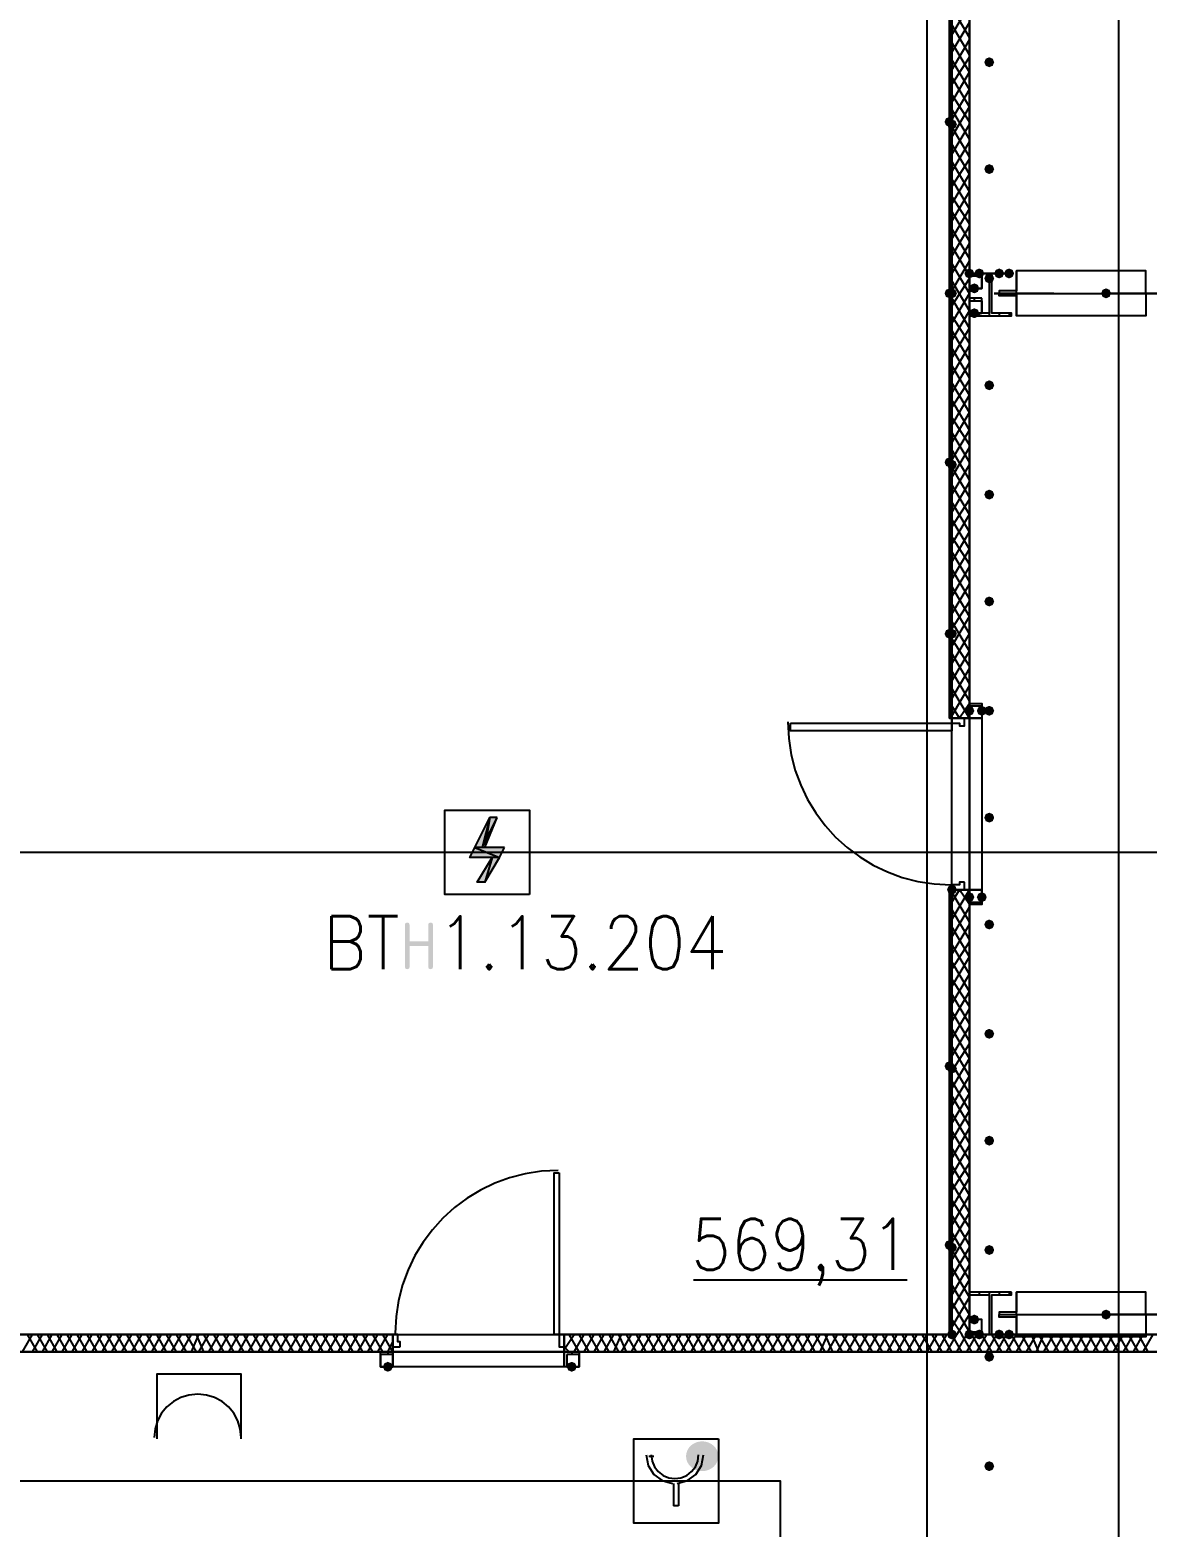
# Model space of a CAD drawing. Header units: millimetres. Extents: x 0 to 420, y 0 to 297.
# Drawn here: x 364.62 to 383.65, y 137.1 to 162.6 of the extents above; entities that cross this region are included whole.
import ezdxf

# ---------------------------------------------------------------- set-up
doc = ezdxf.new("R2010")
doc.units = ezdxf.units.MM
doc.layers.get('0').update_dxf_attribs({"linetype": 'CONTINUOUS'})
doc.styles.get("Standard").update_dxf_attribs({"font": 'STANDARD'})

msp = doc.modelspace()

# ---------------------------------------------------------------- hatches: boundary and pattern name
at = {"true_color": 0x000007}
h = msp.add_hatch(color=0, dxfattribs=at)
h.paths.add_polyline_path([(380.322667, 169.714333), (380.280333, 169.714333), (380.322667, 158.115)], flags=0)
h.paths.add_polyline_path([(380.280333, 169.714333), (380.322667, 158.115), (380.280333, 158.115)], flags=0)
for points in [[(381.042333, 162.052), (381.017462, 161.992204), (380.957667, 161.967333), (380.897871, 161.992204), (380.873, 162.052), (380.897871, 162.111796), (380.957667, 162.136667), (381.017462, 162.111796)], [(381.042333, 160.231667), (381.017462, 160.171871), (380.957667, 160.147), (380.897871, 160.171871), (380.873, 160.231667), (380.897871, 160.291462), (380.957667, 160.316333), (381.017462, 160.291463)], [(380.703667, 158.453667), (380.678796, 158.393871), (380.619, 158.369), (380.559204, 158.393871), (380.534333, 158.453667), (380.559204, 158.513462), (380.619, 158.538333), (380.678796, 158.513463)], [(380.873, 158.453667), (380.848129, 158.393871), (380.788333, 158.369), (380.728538, 158.393871), (380.703667, 158.453667), (380.728537, 158.513462), (380.788333, 158.538333), (380.848129, 158.513463)], [(381.042333, 158.369), (381.017462, 158.309204), (380.957667, 158.284333), (380.897871, 158.309204), (380.873, 158.369), (380.897871, 158.428796), (380.957667, 158.453667), (381.017462, 158.428796)], [(381.211667, 158.453667), (381.186796, 158.393871), (381.127, 158.369), (381.067204, 158.393871), (381.042333, 158.453667), (381.067204, 158.513462), (381.127, 158.538333), (381.186796, 158.513463)], [(381.381, 158.453667), (381.356129, 158.393871), (381.296333, 158.369), (381.236537, 158.393871), (381.211667, 158.453667), (381.236537, 158.513462), (381.296333, 158.538333), (381.356129, 158.513463)], [(380.788333, 158.199667), (380.763462, 158.139871), (380.703667, 158.115), (380.643871, 158.139871), (380.619, 158.199667), (380.643871, 158.259462), (380.703667, 158.284333), (380.763462, 158.259463)], [(383.032, 158.115), (383.007129, 158.055204), (382.947333, 158.030333), (382.887538, 158.055204), (382.862667, 158.115), (382.887537, 158.174796), (382.947333, 158.199667), (383.007129, 158.174796)], [(380.788333, 157.776333), (380.763462, 157.716537), (380.703667, 157.691667), (380.643871, 157.716537), (380.619, 157.776333), (380.643871, 157.836129), (380.703667, 157.861), (380.763462, 157.836129)], [(381.042333, 156.548667), (381.017462, 156.488871), (380.957667, 156.464), (380.897871, 156.488871), (380.873, 156.548667), (380.897871, 156.608462), (380.957667, 156.633333), (381.017462, 156.608463)], [(381.042333, 154.686), (381.017462, 154.626204), (380.957667, 154.601333), (380.897871, 154.626204), (380.873, 154.686), (380.897871, 154.745796), (380.957667, 154.770667), (381.017462, 154.745796)], [(381.042333, 152.865667), (381.017462, 152.805871), (380.957667, 152.781), (380.897871, 152.805871), (380.873, 152.865667), (380.897871, 152.925462), (380.957667, 152.950333), (381.017462, 152.925463)], [(380.703667, 151.003), (380.678796, 150.943204), (380.619, 150.918333), (380.559204, 150.943204), (380.534333, 151.003), (380.559204, 151.062796), (380.619, 151.087667), (380.678796, 151.062796)], [(380.915333, 151.003), (380.890463, 150.943204), (380.830667, 150.918333), (380.770871, 150.943204), (380.746, 151.003), (380.770871, 151.062796), (380.830667, 151.087667), (380.890462, 151.062796)], [(381.042333, 151.003), (381.017462, 150.943204), (380.957667, 150.918333), (380.897871, 150.943204), (380.873, 151.003), (380.897871, 151.062796), (380.957667, 151.087667), (381.017462, 151.062796)], [(381.042333, 149.182667), (381.017462, 149.122871), (380.957667, 149.098), (380.897871, 149.122871), (380.873, 149.182667), (380.897871, 149.242462), (380.957667, 149.267333), (381.017462, 149.242463)], [(380.703667, 147.828), (380.678796, 147.768204), (380.619, 147.743333), (380.559204, 147.768204), (380.534333, 147.828), (380.559204, 147.887796), (380.619, 147.912667), (380.678796, 147.887796)], [(380.915333, 147.828), (380.890463, 147.768204), (380.830667, 147.743333), (380.770871, 147.768204), (380.746, 147.828), (380.770871, 147.887796), (380.830667, 147.912667), (380.890462, 147.887796)], [(381.042333, 147.362333), (381.017462, 147.302537), (380.957667, 147.277667), (380.897871, 147.302537), (380.873, 147.362333), (380.897871, 147.422129), (380.957667, 147.447), (381.017462, 147.422129)], [(371.004041, 146.64002), (371.004041, 147.3566), (371.014032, 147.386366), (371.04428, 147.396288), (371.074045, 147.386366), (371.083967, 147.3566), (371.083967, 147.077685), (371.402018, 147.077685), (371.402018, 147.3566), (371.41194, 147.386366), (371.441706, 147.396288), (371.471747, 147.386366), (371.481944, 147.3566), (371.481944, 146.64002), (371.471747, 146.610255), (371.441706, 146.600333), (371.41194, 146.610255), (371.402018, 146.64002), (371.402018, 146.99831), (371.083967, 146.99831), (371.083967, 146.64002), (371.074045, 146.610255), (371.04428, 146.600333), (371.014032, 146.610255)], [(381.042333, 145.499667), (381.017462, 145.439871), (380.957667, 145.415), (380.897871, 145.439871), (380.873, 145.499667), (380.897871, 145.559462), (380.957667, 145.584333), (381.017462, 145.559463)], [(381.042333, 143.679333), (381.017462, 143.619537), (380.957667, 143.594667), (380.897871, 143.619537), (380.873, 143.679333), (380.897871, 143.739129), (380.957667, 143.764), (381.017462, 143.739129)], [(381.042333, 141.816667), (381.017462, 141.756871), (380.957667, 141.732), (380.897871, 141.756871), (380.873, 141.816667), (380.897871, 141.876462), (380.957667, 141.901333), (381.017462, 141.876463)], [(383.032, 140.716), (383.007129, 140.656204), (382.947333, 140.631333), (382.887538, 140.656204), (382.862667, 140.716), (382.887537, 140.775796), (382.947333, 140.800667), (383.007129, 140.775796)], [(380.788333, 140.631333), (380.763462, 140.571537), (380.703667, 140.546667), (380.643871, 140.571537), (380.619, 140.631333), (380.643871, 140.691129), (380.703667, 140.716), (380.763462, 140.691129)], [(380.407333, 140.377333), (380.382462, 140.317537), (380.322667, 140.292667), (380.262871, 140.317537), (380.238, 140.377333), (380.262871, 140.437129), (380.322667, 140.462), (380.382462, 140.437129)], [(380.703667, 140.377333), (380.678796, 140.317537), (380.619, 140.292667), (380.559204, 140.317537), (380.534333, 140.377333), (380.559204, 140.437129), (380.619, 140.462), (380.678796, 140.437129)], [(380.873, 140.377333), (380.848129, 140.317537), (380.788333, 140.292667), (380.728538, 140.317537), (380.703667, 140.377333), (380.728537, 140.437129), (380.788333, 140.462), (380.848129, 140.437129)], [(381.211667, 140.377333), (381.186796, 140.317537), (381.127, 140.292667), (381.067204, 140.317537), (381.042333, 140.377333), (381.067204, 140.437129), (381.127, 140.462), (381.186796, 140.437129)], [(381.381, 140.377333), (381.356129, 140.317537), (381.296333, 140.292667), (381.236537, 140.317537), (381.211667, 140.377333), (381.236537, 140.437129), (381.296333, 140.462), (381.356129, 140.437129)], [(381.042333, 139.996333), (381.017462, 139.936537), (380.957667, 139.911667), (380.897871, 139.936537), (380.873, 139.996333), (380.897871, 140.056129), (380.957667, 140.081), (381.017462, 140.056129)], [(370.797667, 139.827), (370.772796, 139.767204), (370.713, 139.742333), (370.653204, 139.767204), (370.628333, 139.827), (370.653204, 139.886796), (370.713, 139.911667), (370.772796, 139.886796)], [(373.930333, 139.827), (373.905463, 139.767204), (373.845667, 139.742333), (373.785871, 139.767204), (373.761, 139.827), (373.785871, 139.886796), (373.845667, 139.911667), (373.905462, 139.886796)], [(381.042333, 138.133667), (381.017462, 138.073871), (380.957667, 138.049), (380.897871, 138.073871), (380.873, 138.133667), (380.897871, 138.193462), (380.957667, 138.218333), (381.017462, 138.193463)]]:
    msp.add_hatch(color=0, dxfattribs=at).paths.add_polyline_path(points, flags=0)
at = {"true_color": 0x0000fe}
for points in [[(380.365, 161.036), (380.340129, 160.976204), (380.280333, 160.951333), (380.220537, 160.976204), (380.195667, 161.036), (380.220537, 161.095796), (380.280333, 161.120667), (380.340129, 161.095796)], [(380.407333, 160.993667), (380.382462, 160.933871), (380.322667, 160.909), (380.262871, 160.933871), (380.238, 160.993667), (380.262871, 161.053462), (380.322667, 161.078333), (380.382462, 161.053463)], [(380.365, 158.115), (380.340129, 158.055204), (380.280333, 158.030333), (380.220537, 158.055204), (380.195667, 158.115), (380.220537, 158.174796), (380.280333, 158.199667), (380.340129, 158.174796)], [(380.407333, 158.115), (380.382462, 158.055204), (380.322667, 158.030333), (380.262871, 158.055204), (380.238, 158.115), (380.262871, 158.174796), (380.322667, 158.199667), (380.382462, 158.174796)], [(380.365, 155.236333), (380.340129, 155.176537), (380.280333, 155.151667), (380.220537, 155.176537), (380.195667, 155.236333), (380.220537, 155.296129), (380.280333, 155.321), (380.340129, 155.296129)], [(380.407333, 155.194), (380.382462, 155.134204), (380.322667, 155.109333), (380.262871, 155.134204), (380.238, 155.194), (380.262871, 155.253796), (380.322667, 155.278667), (380.382462, 155.253796)], [(380.365, 152.315333), (380.340129, 152.255537), (380.280333, 152.230667), (380.220537, 152.255537), (380.195667, 152.315333), (380.220537, 152.375129), (380.280333, 152.4), (380.340129, 152.375129)], [(380.407333, 152.315333), (380.382462, 152.255537), (380.322667, 152.230667), (380.262871, 152.255537), (380.238, 152.315333), (380.262871, 152.375129), (380.322667, 152.4), (380.382462, 152.375129)], [(380.407333, 147.955), (380.382462, 147.895204), (380.322667, 147.870333), (380.262871, 147.895204), (380.238, 147.955), (380.262871, 148.014796), (380.322667, 148.039667), (380.382462, 148.014796)], [(380.407333, 147.955), (380.382462, 147.895204), (380.322667, 147.870333), (380.262871, 147.895204), (380.238, 147.955), (380.262871, 148.014796), (380.322667, 148.039667), (380.382462, 148.014796)], [(380.365, 144.949333), (380.340129, 144.889537), (380.280333, 144.864667), (380.220537, 144.889537), (380.195667, 144.949333), (380.220537, 145.009129), (380.280333, 145.034), (380.340129, 145.009129)], [(380.407333, 144.907), (380.382462, 144.847204), (380.322667, 144.822333), (380.262871, 144.847204), (380.238, 144.907), (380.262871, 144.966796), (380.322667, 144.991667), (380.382462, 144.966796)], [(380.365, 141.901333), (380.340129, 141.841537), (380.280333, 141.816667), (380.220537, 141.841537), (380.195667, 141.901333), (380.220537, 141.961129), (380.280333, 141.986), (380.340129, 141.961129)], [(380.407333, 141.859), (380.382462, 141.799204), (380.322667, 141.774333), (380.262871, 141.799204), (380.238, 141.859), (380.262871, 141.918796), (380.322667, 141.943667), (380.382462, 141.918796)]]:
    msp.add_hatch(color=0, dxfattribs=at).paths.add_polyline_path(points, flags=0)
at = {"true_color": 0x000007}
h = msp.add_hatch(color=0, dxfattribs=at)
h.paths.add_polyline_path([(380.322667, 158.115), (380.280333, 158.115), (380.322667, 150.876)], flags=0)
h.paths.add_polyline_path([(380.280333, 158.115), (380.322667, 150.876), (380.280333, 150.876)], flags=0)
at = {"true_color": 0x000001}
h = msp.add_hatch(color=0, dxfattribs=at)
h.paths.add_polyline_path([(372.575667, 149.182666), (372.448667, 149.182666), (372.364, 148.674666)], flags=0)
h.paths.add_polyline_path([(372.448667, 149.182666), (372.364, 148.674666), (372.194667, 148.674666)], flags=0)
at = {"true_color": 0x000005}
h = msp.add_hatch(color=0, dxfattribs=at)
h.paths.add_polyline_path([(372.575667, 149.182666), (372.448667, 149.182666), (372.321667, 148.674666)], flags=0)
h.paths.add_polyline_path([(372.448667, 149.182666), (372.321667, 148.674666), (372.194667, 148.674666)], flags=0)
at = {"true_color": 0x000001}
h = msp.add_hatch(color=0, dxfattribs=at)
h.paths.add_polyline_path([(372.702667, 148.674666), (372.194667, 148.674666), (372.618, 148.505333)], flags=0)
h.paths.add_polyline_path([(372.194667, 148.674666), (372.618, 148.505333), (372.11, 148.505333)], flags=0)
at = {"true_color": 0x000005}
h = msp.add_hatch(color=0, dxfattribs=at)
h.paths.add_polyline_path([(372.702667, 148.674666), (372.194667, 148.674666), (372.618, 148.505333)], flags=0)
h.paths.add_polyline_path([(372.194667, 148.674666), (372.618, 148.505333), (372.11, 148.505333)], flags=0)
at = {"true_color": 0x000001}
h = msp.add_hatch(color=0, dxfattribs=at)
h.paths.add_polyline_path([(372.618, 148.505333), (372.491, 148.505333), (372.364, 148.081999)], flags=0)
h.paths.add_polyline_path([(372.491, 148.505333), (372.364, 148.081999), (372.237, 148.081999)], flags=0)
at = {"true_color": 0x000005}
h = msp.add_hatch(color=0, dxfattribs=at)
h.paths.add_polyline_path([(372.618, 148.505333), (372.491, 148.505333), (372.364, 148.081999)], flags=0)
h.paths.add_polyline_path([(372.491, 148.505333), (372.364, 148.081999), (372.237, 148.081999)], flags=0)
at = {"true_color": 0x000007}
h = msp.add_hatch(color=0, dxfattribs=at)
h.paths.add_polyline_path([(380.322667, 147.955), (380.280333, 147.955), (380.322667, 140.377333)], flags=0)
h.paths.add_polyline_path([(380.280333, 147.955), (380.322667, 140.377333), (380.280333, 140.377333)], flags=0)
at = {"true_color": 0x000001}
h = msp.add_hatch(color=0, dxfattribs=at)
edge = h.paths.add_edge_path(flags=0)
edge.add_ellipse((376.068167, 138.302999), major_axis=(0.275167, 0), ratio=0.923077, start_angle=0, end_angle=360)

# ---------------------------------------------------------------- linework, layer by layer
at = {"color": 0, "true_color": 0x000006}
for points in [[(114.342335, 107.526666), (368.215334, 107.526666), (379.899333, 107.526666), (379.899333, 221.022332), (115.908668, 221.022332), (115.908668, 218.778666), (121.496668, 218.778666), (121.496668, 164.591999)], [(368.215334, 138.599333), (368.215334, 139.699999), (366.776, 139.699999), (366.776, 138.599333)], [(368.215334, 138.620711), (368.200243, 138.769982), (368.15705, 138.909008), (368.088733, 139.034814), (367.998269, 139.144422), (367.888637, 139.234855), (367.762813, 139.303136), (367.623775, 139.346287), (367.4745, 139.361333), (367.325226, 139.346287), (367.186188, 139.303136), (367.060364, 139.234855), (366.950731, 139.144422), (366.860268, 139.034814), (366.791951, 138.909008), (366.748758, 138.769982), (366.733667, 138.620711)]]:
    msp.add_lwpolyline(points, dxfattribs=at)
at = {"color": 0, "true_color": 0x000001}
for points in [[(354.668667, 189.526333), (368.723334, 189.526333), (368.723334, 203.369333), (377.401667, 203.369333), (383.159, 203.369333), (383.159, 124.375333), (377.401667, 124.375333), (377.401667, 137.879666), (358.775, 137.879666)], [(262.085667, 178.265666), (385.953, 178.265666), (386.672667, 178.265666), (386.672667, 149.436666), (386.672667, 148.589999), (269.113001, 148.589999)], [(375.115667, 138.325614), (375.149823, 138.144771), (375.244768, 137.993964), (375.387504, 137.887273), (375.565035, 137.838781)], [(375.158, 138.302999), (375.242667, 138.302999)], [(375.200338, 138.325826), (375.213902, 138.22057), (375.253672, 138.124049), (375.31693, 138.040998), (375.400955, 137.976152), (375.499003, 137.935528), (375.602504, 137.921987), (375.706005, 137.935528), (375.804053, 137.976152), (375.888079, 138.040998), (375.951336, 138.124049), (375.991107, 138.22057), (376.004671, 138.325826)], [(375.639944, 137.838776), (375.817493, 137.887269), (375.960227, 137.99396), (376.055163, 138.144767), (376.089312, 138.32561)], [(375.581334, 137.837333), (375.581334, 137.456333)], [(375.666, 137.837333), (375.666, 137.456333)], [(375.666, 137.456333), (375.581334, 137.456333)]]:
    msp.add_lwpolyline(points, dxfattribs=at)
at = {"color": 0, "true_color": 0x000008}
msp.add_lwpolyline([(380.322667, 140.377333), (380.322667, 187.452), (258.868333, 187.452), (258.868333, 140.377333)], close=True, dxfattribs=at)
at = {"color": 0, "true_color": 0x000007}
for points in [[(380.322667, 176.953333), (380.322667, 150.876)], [(380.322667, 169.714333), (380.322667, 158.115), (380.280333, 169.714333), (380.280333, 158.115)], [(380.619, 150.876), (380.619, 163.745333)], [(380.322667, 162.517667), (380.619, 163.025667)], [(380.619, 162.475333), (380.322667, 162.983333)], [(380.322667, 162.221333), (380.619, 162.729333)], [(380.619, 162.179), (380.322667, 162.687)], [(380.322667, 161.925), (380.619, 162.433)], [(380.619, 161.882667), (380.322667, 162.390667)], [(380.322667, 161.671), (380.619, 162.136667)], [(380.619, 161.586333), (380.322667, 162.094333)], [(380.322667, 161.374667), (380.619, 161.882667)], [(380.619, 161.29), (380.322667, 161.798)], [(380.322667, 161.078333), (380.619, 161.586333)], [(380.619, 161.036), (380.322667, 161.501667)], [(380.322667, 160.782), (380.619, 161.29)], [(380.619, 160.739667), (380.322667, 161.247667)], [(380.322667, 160.485667), (380.619, 160.993667)], [(380.619, 160.443333), (380.322667, 160.951333)], [(380.322667, 160.189333), (380.619, 160.697333)], [(380.619, 160.147), (380.322667, 160.655)], [(380.322667, 159.935333), (380.619, 160.401)], [(380.619, 159.850667), (380.322667, 160.358667)], [(380.322667, 159.639), (380.619, 160.147)], [(380.619, 159.554333), (380.322667, 160.062333)], [(380.322667, 159.342667), (380.619, 159.850667)], [(380.619, 159.300333), (380.322667, 159.766)], [(380.322667, 159.046333), (380.619, 159.554333)], [(380.619, 159.004), (380.322667, 159.512)], [(380.322667, 158.75), (380.619, 159.258)], [(380.619, 158.707667), (380.322667, 159.215667)], [(380.322667, 158.453667), (380.619, 158.961667)], [(380.619, 158.411333), (380.322667, 158.919333)], [(380.322667, 158.157333), (380.619, 158.665333)], [(380.619, 158.115), (380.322667, 158.623)], [(380.703667, 158.453667), (380.703667, 158.411333)], [(380.957667, 158.453667), (380.957667, 157.734)], [(381.423333, 158.115), (381.423333, 158.496), (381.423333, 158.453667), (381.423333, 158.199667), (381.423333, 158.157333), (381.381, 158.157333), (381.127, 158.157333), (381.127, 158.115), (381.423333, 158.115), (383.624667, 158.115), (383.624667, 158.496), (381.423333, 158.496)], [(380.322667, 157.903333), (380.619, 158.369)], [(380.619, 157.818667), (380.322667, 158.326667)], [(380.322667, 158.115), (380.322667, 150.876), (380.280333, 158.115), (380.280333, 150.876)], [(380.322667, 157.607), (380.619, 158.115)], [(380.619, 157.522333), (380.322667, 158.030333)], [(380.703667, 158.030333), (380.703667, 157.988)], [(381.423333, 158.115), (381.423333, 157.734), (381.423333, 158.030333), (381.423333, 158.072667), (381.381, 158.072667), (381.127, 158.072667), (381.127, 158.115), (381.423333, 158.115), (383.624667, 158.115), (383.624667, 157.734), (381.423333, 157.734)], [(380.322667, 157.310667), (380.619, 157.818667)], [(380.619, 157.268333), (380.322667, 157.734)], [(380.619, 157.776333), (380.619, 157.734)], [(380.788333, 157.776333), (380.788333, 157.734)], [(381.127, 157.776333), (381.127, 157.734)], [(381.296333, 157.776333), (381.296333, 157.734)], [(380.322667, 157.014333), (380.619, 157.522333)], [(380.619, 156.972), (380.322667, 157.48)], [(380.322667, 156.718), (380.619, 157.226)], [(380.619, 156.675667), (380.322667, 157.183667)], [(380.322667, 156.421667), (380.619, 156.929667)], [(380.619, 156.379333), (380.322667, 156.887333)], [(380.322667, 156.167667), (380.619, 156.633333)], [(380.619, 156.083), (380.322667, 156.591)], [(380.322667, 155.871333), (380.619, 156.379333)], [(380.619, 155.786667), (380.322667, 156.294667)], [(380.322667, 155.575), (380.619, 156.083)], [(380.619, 155.532667), (380.322667, 155.998333)], [(380.322667, 155.278667), (380.619, 155.786667)], [(380.619, 155.236333), (380.322667, 155.744333)], [(380.322667, 154.982333), (380.619, 155.490333)], [(380.619, 154.94), (380.322667, 155.448)], [(380.322667, 154.686), (380.619, 155.194)], [(380.619, 154.643667), (380.322667, 155.151667)], [(380.322667, 154.389667), (380.619, 154.897667)], [(380.619, 154.347333), (380.322667, 154.855333)], [(380.322667, 154.135667), (380.619, 154.601333)], [(380.619, 154.051), (380.322667, 154.559)], [(380.322667, 153.839333), (380.619, 154.347333)], [(380.619, 153.754667), (380.322667, 154.262667)], [(380.322667, 153.543), (380.619, 154.051)], [(380.619, 153.500667), (380.322667, 153.966333)], [(380.322667, 153.246667), (380.619, 153.754667)], [(380.619, 153.204333), (380.322667, 153.712333)], [(380.322667, 152.950333), (380.619, 153.458333)], [(380.619, 152.908), (380.322667, 153.416)], [(380.322667, 152.654), (380.619, 153.162)], [(380.619, 152.611667), (380.322667, 153.119667)], [(380.322667, 152.4), (380.619, 152.865667)], [(380.619, 152.315333), (380.322667, 152.823333)], [(380.322667, 152.103667), (380.619, 152.611667)], [(380.619, 152.019), (380.322667, 152.527)], [(380.322667, 151.807333), (380.619, 152.315333)], [(380.619, 151.765), (380.322667, 152.230667)], [(380.322667, 151.511), (380.619, 152.019)], [(380.619, 151.468667), (380.322667, 151.976667)], [(380.322667, 151.214667), (380.619, 151.722667)], [(380.619, 151.172333), (380.322667, 151.680333)], [(380.322667, 150.918333), (380.619, 151.426333)], [(380.619, 150.876), (380.322667, 151.384)], [(380.619, 151.13), (380.449667, 150.876), (380.322667, 151.087667)], [(377.528667, 150.8125), (377.542982, 150.528991), (377.585, 150.253673), (377.653326, 149.987939), (377.746568, 149.733182), (377.86333, 149.490796), (378.002219, 149.262176), (378.161842, 149.048714), (378.340805, 148.851805), (378.537714, 148.672842), (378.751176, 148.513219), (378.979796, 148.37433), (379.222182, 148.257568), (379.476939, 148.164326), (379.742673, 148.096), (380.017991, 148.053982), (380.3015, 148.039667)], [(380.322667, 150.876), (380.534333, 150.876), (380.619, 150.876)], [(380.619, 150.876), (380.534333, 150.876), (380.322667, 150.876), (380.534333, 150.876)], [(380.619, 149.394333), (380.619, 150.876), (380.703667, 150.876)], [(380.703667, 150.876), (380.830667, 150.876), (380.830667, 149.394333)], [(371.686667, 149.309666), (373.126, 149.309666)], [(371.686667, 149.309666), (373.126, 149.309666)], [(380.703667, 147.955), (380.619, 147.955), (380.619, 149.394333)], [(380.830667, 149.394333), (380.830667, 147.955), (380.703667, 147.955)], [(380.322667, 147.955), (380.322667, 140.377333), (380.280333, 147.955), (380.280333, 140.377333)], [(380.322667, 147.743333), (380.449667, 147.955)], [(380.322667, 147.447), (380.619, 147.955)], [(380.322667, 147.955), (380.534333, 147.955), (380.619, 147.955)], [(380.619, 147.955), (380.534333, 147.955), (380.322667, 147.955), (380.534333, 147.955)], [(380.322667, 147.955), (380.322667, 140.377333)], [(380.619, 147.701), (380.449667, 147.955)], [(380.619, 140.377333), (380.619, 147.955)], [(380.619, 147.404667), (380.322667, 147.912667)], [(380.322667, 147.150667), (380.619, 147.658667)], [(380.619, 147.108333), (380.322667, 147.616333)], [(380.322667, 146.854333), (380.619, 147.362333)], [(380.619, 146.812), (380.322667, 147.32)], [(380.322667, 146.600333), (380.619, 147.066)], [(380.619, 146.515667), (380.322667, 147.023667)], [(380.322667, 146.304), (380.619, 146.812)], [(380.619, 146.219333), (380.322667, 146.727333)], [(380.322667, 146.007667), (380.619, 146.515667)], [(380.619, 145.965333), (380.322667, 146.431)], [(380.322667, 145.711333), (380.619, 146.219333)], [(380.619, 145.669), (380.322667, 146.177)], [(380.322667, 145.415), (380.619, 145.923)], [(380.619, 145.372667), (380.322667, 145.880667)], [(380.322667, 145.118667), (380.619, 145.626667)], [(380.619, 145.076333), (380.322667, 145.584333)], [(380.322667, 144.864667), (380.619, 145.330333)], [(380.619, 144.78), (380.322667, 145.288)], [(380.322667, 144.568333), (380.619, 145.076333)], [(380.619, 144.483667), (380.322667, 144.991667)], [(380.322667, 144.272), (380.619, 144.78)], [(380.619, 144.187333), (380.322667, 144.695333)], [(380.322667, 143.975667), (380.619, 144.483667)], [(380.619, 143.933333), (380.322667, 144.441333)], [(380.322667, 143.679333), (380.619, 144.187333)], [(380.619, 143.637), (380.322667, 144.145)], [(380.322667, 143.383), (380.619, 143.891)], [(380.619, 143.340667), (380.322667, 143.848667)], [(380.322667, 143.086667), (380.619, 143.594667)], [(380.619, 143.044333), (380.322667, 143.552333)], [(373.612833, 143.171333), (373.329325, 143.157018), (373.054006, 143.115), (372.788272, 143.046674), (372.533515, 142.953432), (372.29113, 142.83667), (372.062509, 142.697781), (371.849048, 142.538158), (371.652139, 142.359195), (371.473176, 142.162286), (371.313552, 141.948824), (371.174663, 141.720204), (371.057901, 141.477818), (370.96466, 141.223061), (370.896334, 140.957327), (370.854316, 140.682009), (370.84, 140.3985)], [(380.322667, 142.832667), (380.619, 143.298333)], [(380.619, 142.748), (380.322667, 143.256)], [(380.322667, 142.536333), (380.619, 143.044333)], [(380.619, 142.451667), (380.322667, 142.959667)], [(380.322667, 142.24), (380.619, 142.748)], [(380.619, 142.197667), (380.322667, 142.663333)], [(380.322667, 141.943667), (380.619, 142.451667)], [(380.619, 141.901333), (380.322667, 142.409333)], [(380.322667, 141.647333), (380.619, 142.155333)], [(380.619, 141.605), (380.322667, 142.113)], [(380.322667, 141.351), (380.619, 141.859)], [(380.619, 141.308667), (380.322667, 141.816667)], [(380.322667, 141.054667), (380.619, 141.562667)], [(375.92, 141.308667), (379.560667, 141.308667)], [(380.619, 141.012333), (380.322667, 141.520333)], [(380.322667, 140.800667), (380.619, 141.308667)], [(380.619, 140.716), (380.322667, 141.224)], [(380.619, 141.097), (380.619, 141.054667)], [(380.788333, 141.097), (380.788333, 141.054667)], [(380.957667, 141.097), (380.957667, 140.377333)], [(381.127, 141.097), (381.127, 141.054667)], [(381.423333, 140.716), (381.423333, 141.097), (381.423333, 141.054667), (381.423333, 140.800667), (381.423333, 140.758333), (381.381, 140.758333), (381.127, 140.758333), (381.127, 140.716), (381.423333, 140.716), (383.624667, 140.716), (383.624667, 141.097), (381.423333, 141.097)], [(381.296333, 141.097), (381.296333, 141.054667)], [(380.322667, 140.504333), (380.619, 141.012333)], [(380.619, 140.419667), (380.322667, 140.927667)], [(380.492, 140.377333), (380.322667, 140.631333)], [(380.407333, 140.377333), (380.619, 140.716)], [(381.423333, 140.716), (381.423333, 140.335), (381.423333, 140.377333), (381.423333, 140.631333), (381.423333, 140.673667), (381.381, 140.673667), (381.127, 140.673667), (381.127, 140.716), (381.423333, 140.716), (383.624667, 140.716), (383.624667, 140.335), (381.423333, 140.335)], [(370.797667, 140.377333), (356.362, 140.377333)], [(364.49, 140.081), (364.659333, 140.377333)], [(364.744, 140.081), (364.574667, 140.377333)], [(364.659333, 140.081), (364.828667, 140.377333)], [(364.913333, 140.081), (364.744, 140.377333)], [(364.828667, 140.081), (364.998, 140.377333)], [(365.082667, 140.081), (364.913333, 140.377333)], [(364.998, 140.081), (365.167333, 140.377333)], [(365.252, 140.081), (365.082667, 140.377333)], [(365.167333, 140.081), (365.336667, 140.377333)], [(365.421333, 140.081), (365.252, 140.377333)], [(365.336667, 140.081), (365.506, 140.377333)], [(365.590667, 140.081), (365.421333, 140.377333)], [(365.506, 140.081), (365.675333, 140.377333)], [(365.76, 140.081), (365.590667, 140.377333)], [(365.675333, 140.081), (365.844667, 140.377333)], [(365.929333, 140.081), (365.76, 140.377333)], [(365.844667, 140.081), (366.014, 140.377333)], [(366.098667, 140.081), (365.929333, 140.377333)], [(366.014, 140.081), (366.183333, 140.377333)], [(366.268, 140.081), (366.098667, 140.377333)], [(366.183333, 140.081), (366.352667, 140.377333)], [(366.437333, 140.081), (366.268, 140.377333)], [(366.352667, 140.081), (366.522, 140.377333)], [(366.606667, 140.081), (366.437333, 140.377333)], [(366.522, 140.081), (366.691333, 140.377333)], [(366.776, 140.081), (366.606667, 140.377333)], [(366.691333, 140.081), (366.860667, 140.377333)], [(366.945333, 140.081), (366.776, 140.377333)], [(366.860667, 140.081), (367.03, 140.377333)], [(367.114667, 140.081), (366.945333, 140.377333)], [(367.03, 140.081), (367.199333, 140.377333)], [(367.284, 140.081), (367.114667, 140.377333)], [(367.199333, 140.081), (367.368667, 140.377333)], [(367.453333, 140.081), (367.284, 140.377333)], [(367.368667, 140.081), (367.495667, 140.377333)], [(367.580333, 140.081), (367.453333, 140.377333)], [(367.495667, 140.081), (367.665, 140.377333)], [(367.749667, 140.081), (367.580333, 140.377333)], [(367.665, 140.081), (367.834333, 140.377333)], [(367.919, 140.081), (367.749667, 140.377333)], [(367.834333, 140.081), (368.003667, 140.377333)], [(368.088333, 140.081), (367.919, 140.377333)], [(368.003667, 140.081), (368.173, 140.377333)], [(368.257667, 140.081), (368.088333, 140.377333)], [(368.173, 140.081), (368.342333, 140.377333)], [(368.427, 140.081), (368.257667, 140.377333)], [(368.342333, 140.081), (368.511667, 140.377333)], [(368.596333, 140.081), (368.427, 140.377333)], [(368.511667, 140.081), (368.681, 140.377333)], [(368.765667, 140.081), (368.596333, 140.377333)], [(368.681, 140.081), (368.850333, 140.377333)], [(368.935, 140.081), (368.765667, 140.377333)], [(368.850333, 140.081), (369.019667, 140.377333)], [(369.104333, 140.081), (368.935, 140.377333)], [(369.019667, 140.081), (369.189, 140.377333)], [(369.273667, 140.081), (369.104333, 140.377333)], [(369.189, 140.081), (369.358333, 140.377333)], [(369.443, 140.081), (369.273667, 140.377333)], [(369.358333, 140.081), (369.527667, 140.377333)], [(369.612333, 140.081), (369.443, 140.377333)], [(369.527667, 140.081), (369.697, 140.377333)], [(369.781667, 140.081), (369.612333, 140.377333)], [(369.697, 140.081), (369.866333, 140.377333)], [(369.951, 140.081), (369.781667, 140.377333)], [(369.866333, 140.081), (370.035667, 140.377333)], [(370.120333, 140.081), (369.951, 140.377333)], [(370.035667, 140.081), (370.205, 140.377333)], [(370.289667, 140.081), (370.120333, 140.377333)], [(370.205, 140.081), (370.374333, 140.377333)], [(370.459, 140.081), (370.289667, 140.377333)], [(370.374333, 140.081), (370.543667, 140.377333)], [(370.628333, 140.081), (370.459, 140.377333)], [(370.543667, 140.081), (370.713, 140.377333)], [(370.797667, 140.081), (370.628333, 140.377333)], [(370.797667, 140.292667), (370.797667, 140.377333)], [(370.797667, 140.377333), (370.797667, 140.165667), (370.797667, 140.081)], [(370.797667, 140.081), (370.797667, 140.165667), (370.797667, 140.377333), (370.797667, 140.165667)], [(373.718667, 140.123333), (373.888, 140.377333)], [(373.718667, 140.377333), (373.718667, 140.165667), (373.718667, 140.081)], [(373.718667, 140.081), (373.718667, 140.165667), (373.718667, 140.377333), (373.718667, 140.165667)], [(380.322667, 140.377333), (373.718667, 140.377333)], [(373.972667, 140.081), (373.803333, 140.377333)], [(373.888, 140.081), (374.057333, 140.377333)], [(374.142, 140.081), (373.972667, 140.377333)], [(374.057333, 140.081), (374.226667, 140.377333)], [(374.311333, 140.081), (374.142, 140.377333)], [(374.226667, 140.081), (374.396, 140.377333)], [(374.480667, 140.081), (374.311333, 140.377333)], [(374.396, 140.081), (374.565333, 140.377333)], [(374.65, 140.081), (374.480667, 140.377333)], [(374.565333, 140.081), (374.692333, 140.377333)], [(374.777, 140.081), (374.65, 140.377333)], [(374.692333, 140.081), (374.861667, 140.377333)], [(374.946333, 140.081), (374.777, 140.377333)], [(374.861667, 140.081), (375.031, 140.377333)], [(375.115667, 140.081), (374.946333, 140.377333)], [(375.031, 140.081), (375.200333, 140.377333)], [(375.285, 140.081), (375.115667, 140.377333)], [(375.200333, 140.081), (375.369667, 140.377333)], [(375.454333, 140.081), (375.285, 140.377333)], [(375.369667, 140.081), (375.539, 140.377333)], [(375.623667, 140.081), (375.454333, 140.377333)], [(375.539, 140.081), (375.708333, 140.377333)], [(375.793, 140.081), (375.623667, 140.377333)], [(375.708333, 140.081), (375.877667, 140.377333)], [(375.962333, 140.081), (375.793, 140.377333)], [(375.877667, 140.081), (376.047, 140.377333)], [(376.131667, 140.081), (375.962333, 140.377333)], [(376.047, 140.081), (376.216333, 140.377333)], [(376.301, 140.081), (376.131667, 140.377333)], [(376.216333, 140.081), (376.385667, 140.377333)], [(376.470333, 140.081), (376.301, 140.377333)], [(376.385667, 140.081), (376.555, 140.377333)], [(376.639667, 140.081), (376.470333, 140.377333)], [(376.555, 140.081), (376.724333, 140.377333)], [(376.809, 140.081), (376.639667, 140.377333)], [(376.724333, 140.081), (376.893667, 140.377333)], [(376.978333, 140.081), (376.809, 140.377333)], [(376.893667, 140.081), (377.063, 140.377333)], [(377.147667, 140.081), (376.978333, 140.377333)], [(377.063, 140.081), (377.232333, 140.377333)], [(377.317, 140.081), (377.147667, 140.377333)], [(377.232333, 140.081), (377.401667, 140.377333)], [(377.486333, 140.081), (377.317, 140.377333)], [(377.401667, 140.081), (377.571, 140.377333)], [(377.655667, 140.081), (377.486333, 140.377333)], [(377.571, 140.081), (377.740333, 140.377333)], [(377.825, 140.081), (377.655667, 140.377333)], [(377.740333, 140.081), (377.909667, 140.377333)], [(377.994333, 140.081), (377.825, 140.377333)], [(377.909667, 140.081), (378.079, 140.377333)], [(378.163667, 140.081), (377.994333, 140.377333)], [(378.079, 140.081), (378.206, 140.377333)], [(378.290667, 140.081), (378.163667, 140.377333)], [(378.206, 140.081), (378.375333, 140.377333)], [(378.46, 140.081), (378.290667, 140.377333)], [(378.375333, 140.081), (378.544667, 140.377333)], [(378.629333, 140.081), (378.46, 140.377333)], [(378.544667, 140.081), (378.714, 140.377333)], [(378.798667, 140.081), (378.629333, 140.377333)], [(378.714, 140.081), (378.883333, 140.377333)], [(378.968, 140.081), (378.798667, 140.377333)], [(378.883333, 140.081), (379.052667, 140.377333)], [(379.137333, 140.081), (378.968, 140.377333)], [(379.052667, 140.081), (379.222, 140.377333)], [(379.306667, 140.081), (379.137333, 140.377333)], [(379.222, 140.081), (379.391333, 140.377333)], [(379.476, 140.081), (379.306667, 140.377333)], [(379.391333, 140.081), (379.560667, 140.377333)], [(379.645333, 140.081), (379.476, 140.377333)], [(379.560667, 140.081), (379.73, 140.377333)], [(379.814667, 140.081), (379.645333, 140.377333)], [(379.73, 140.081), (379.899333, 140.377333)], [(379.984, 140.081), (379.814667, 140.377333)], [(379.899333, 140.081), (380.068667, 140.377333)], [(380.153333, 140.081), (379.984, 140.377333)], [(380.068667, 140.081), (380.238, 140.377333)], [(380.322667, 140.081), (380.153333, 140.377333)], [(380.238, 140.081), (380.407333, 140.377333)], [(380.492, 140.081), (380.322667, 140.377333)], [(380.407333, 140.081), (380.576667, 140.377333)], [(380.661333, 140.081), (380.492, 140.377333)], [(380.576667, 140.377333), (380.619, 140.419667)], [(380.576667, 140.081), (380.746, 140.377333)], [(392.938, 140.377333), (380.619, 140.377333)], [(380.830667, 140.081), (380.661333, 140.377333)], [(380.703667, 140.419667), (380.703667, 140.377333)], [(380.746, 140.081), (380.915333, 140.377333)], [(381, 140.081), (380.830667, 140.377333)], [(380.915333, 140.081), (381.084667, 140.377333)], [(381.169333, 140.081), (381, 140.377333)], [(381.084667, 140.081), (381.254, 140.377333)], [(381.338667, 140.081), (381.169333, 140.377333)], [(381.254, 140.081), (381.423333, 140.377333)], [(381.508, 140.081), (381.338667, 140.377333)], [(381.423333, 140.081), (381.592667, 140.377333)], [(381.677333, 140.081), (381.508, 140.377333)], [(381.592667, 140.081), (381.762, 140.377333)], [(381.804333, 140.081), (381.677333, 140.377333)], [(381.762, 140.081), (381.889, 140.377333)], [(381.973667, 140.081), (381.804333, 140.377333)], [(381.889, 140.081), (382.058333, 140.377333)], [(382.143, 140.081), (381.973667, 140.377333)], [(382.058333, 140.081), (382.227667, 140.377333)], [(382.312333, 140.081), (382.143, 140.377333)], [(382.227667, 140.081), (382.397, 140.377333)], [(382.481667, 140.081), (382.312333, 140.377333)], [(382.397, 140.081), (382.566333, 140.377333)], [(382.651, 140.081), (382.481667, 140.377333)], [(382.566333, 140.081), (382.735667, 140.377333)], [(382.820333, 140.081), (382.651, 140.377333)], [(382.735667, 140.081), (382.905, 140.377333)], [(382.989667, 140.081), (382.820333, 140.377333)], [(382.905, 140.081), (383.074333, 140.377333)], [(383.159, 140.081), (382.989667, 140.377333)], [(383.074333, 140.081), (383.243667, 140.377333)], [(383.328333, 140.081), (383.159, 140.377333)], [(383.243667, 140.081), (383.413, 140.377333)], [(383.497667, 140.081), (383.328333, 140.377333)], [(383.413, 140.081), (383.582333, 140.377333)], [(383.667, 140.081), (383.497667, 140.377333)], [(383.582333, 140.081), (383.751667, 140.377333)], [(363.728, 140.081), (370.797667, 140.081)], [(370.713, 140.081), (370.797667, 140.250333)], [(370.713, 140.081), (370.713, 140.038667)], [(370.797667, 139.954), (370.797667, 140.081), (372.279333, 140.081)], [(372.279333, 140.081), (373.718667, 140.081), (373.718667, 139.954)], [(373.803333, 140.081), (373.718667, 140.165667)], [(373.718667, 140.081), (392.938, 140.081)], [(373.845667, 140.081), (373.845667, 140.038667)], [(372.279333, 139.827), (370.797667, 139.827), (370.797667, 139.954)], [(373.718667, 139.954), (373.718667, 139.827), (372.279333, 139.827)], [(374.904, 138.599333), (376.343334, 138.599333)]]:
    msp.add_lwpolyline(points, dxfattribs=at)
for points in [[(380.322667, 169.714333), (380.280333, 169.714333), (380.322667, 158.115)], [(380.280333, 169.714333), (380.322667, 158.115), (380.280333, 158.115)], [(380.322667, 158.115), (380.322667, 169.714333), (380.280333, 169.714333), (380.280333, 158.115)], [(380.322667, 158.115), (380.322667, 169.714333), (380.280333, 169.714333), (380.280333, 158.115)], [(380.830667, 158.453667), (380.619, 158.453667), (380.619, 158.199667), (380.830667, 158.199667)], [(381.338667, 158.453667), (380.619, 158.453667), (380.957667, 158.453667), (380.957667, 157.776333), (380.619, 157.776333), (380.619, 157.734), (381.338667, 157.734), (381.338667, 157.776333), (381, 157.776333), (381, 158.453667)], [(380.830667, 158.411333), (380.830667, 158.199667), (380.619, 158.199667), (380.619, 158.411333)], [(380.322667, 158.115), (380.280333, 158.115), (380.322667, 150.876)], [(380.280333, 158.115), (380.322667, 150.876), (380.280333, 150.876)], [(380.322667, 150.876), (380.322667, 158.115), (380.280333, 158.115), (380.280333, 150.876)], [(380.322667, 150.876), (380.322667, 158.115), (380.280333, 158.115), (380.280333, 150.876)], [(380.830667, 158.030333), (380.619, 158.030333), (380.619, 157.776333), (380.830667, 157.776333)], [(380.830667, 157.988), (380.830667, 157.776333), (380.619, 157.776333), (380.619, 157.988)], [(381.042333, 158.115), (382.058333, 158.115)], [(384.640667, 158.115), (382.947333, 158.115)], [(380.619, 150.876), (380.619, 151.087667), (380.830667, 151.087667), (380.830667, 150.876), (380.619, 150.876), (380.619, 151.13), (380.830667, 151.13), (380.830667, 150.876)], [(377.571, 150.791333), (380.322667, 150.791333), (380.322667, 150.664333), (377.571, 150.664333)], [(380.534333, 150.876), (380.322667, 150.876), (380.322667, 150.791333), (380.449667, 150.791333), (380.449667, 150.749), (380.534333, 150.749)], [(380.322667, 147.955), (380.280333, 147.955), (380.322667, 140.377333)], [(380.280333, 147.955), (380.322667, 140.377333), (380.280333, 140.377333)], [(380.322667, 140.377333), (380.322667, 147.955), (380.280333, 147.955), (380.280333, 140.377333)], [(380.322667, 140.377333), (380.322667, 147.955), (380.280333, 147.955), (380.280333, 140.377333)], [(380.534333, 148.082), (380.449667, 148.082), (380.449667, 148.039667), (380.322667, 148.039667), (380.322667, 147.955), (380.534333, 147.955)], [(380.619, 147.701), (380.619, 147.955), (380.830667, 147.955), (380.830667, 147.701)], [(380.619, 147.743333), (380.830667, 147.743333), (380.830667, 147.955), (380.619, 147.955)], [(373.634, 143.129), (373.634, 140.377333), (373.549333, 140.377333), (373.549333, 143.129)], [(381.338667, 141.097), (380.619, 141.097), (380.619, 141.054667), (380.957667, 141.054667), (380.957667, 140.377333), (380.619, 140.377333), (381.338667, 140.377333), (381, 140.377333), (381, 141.054667), (381.338667, 141.054667)], [(380.830667, 140.631333), (380.619, 140.631333), (380.619, 140.419667), (380.830667, 140.419667), (380.830667, 140.631333), (380.619, 140.631333), (380.619, 140.377333), (380.830667, 140.377333)], [(384.640667, 140.716), (382.947333, 140.716)], [(370.924667, 140.165667), (370.924667, 140.250333), (370.882333, 140.250333), (370.882333, 140.377333), (370.797667, 140.377333), (370.797667, 140.165667)], [(373.718667, 140.165667), (373.718667, 140.377333), (373.634, 140.377333), (373.634, 140.250333), (373.634, 140.165667)], [(370.586, 140.081), (370.797667, 140.081), (370.797667, 139.827), (370.586, 139.827)], [(370.586, 140.038667), (370.586, 139.827), (370.797667, 139.827), (370.797667, 140.038667)], [(373.718667, 140.081), (373.972667, 140.081), (373.972667, 139.827), (373.718667, 139.827)], [(373.761, 140.038667), (373.761, 139.827), (373.972667, 139.827), (373.972667, 140.038667)]]:
    msp.add_lwpolyline(points, close=True, dxfattribs=at)
at = {"color": 0, "true_color": 0x000098}
msp.add_lwpolyline([(392.938, 140.377333), (392.938, 163.745333), (380.619, 163.745333), (380.619, 140.377333)], close=True, dxfattribs=at)
at = {"color": 0, "true_color": 0x000001}
for points in [[(373.126, 147.870333), (371.686667, 147.870333), (371.686667, 149.309666), (373.126, 149.309666)], [(372.448667, 149.182666), (372.364, 148.674666), (372.194667, 148.674666)], [(372.575667, 149.182666), (372.448667, 149.182666), (372.364, 148.674666)], [(372.194667, 148.674666), (372.618, 148.505333), (372.11, 148.505333)], [(372.702667, 148.674666), (372.194667, 148.674666), (372.618, 148.505333)], [(372.491, 148.505333), (372.364, 148.081999), (372.237, 148.081999)], [(372.618, 148.505333), (372.491, 148.505333), (372.364, 148.081999)], [(376.343334, 138.599333), (376.343334, 137.159999), (374.904, 137.159999), (374.904, 138.599333)]]:
    msp.add_lwpolyline(points, close=True, dxfattribs=at)
at = {"color": 0, "true_color": 0x000005}
for points in [[(373.126, 147.870333), (371.686667, 147.870333), (371.686667, 149.309666), (373.126, 149.309666)], [(372.448667, 149.182666), (372.321667, 148.674666), (372.194667, 148.674666)], [(372.575667, 149.182666), (372.448667, 149.182666), (372.321667, 148.674666)], [(372.194667, 148.674666), (372.618, 148.505333), (372.11, 148.505333)], [(372.702667, 148.674666), (372.194667, 148.674666), (372.618, 148.505333)], [(372.491, 148.505333), (372.364, 148.081999), (372.237, 148.081999)], [(372.618, 148.505333), (372.491, 148.505333), (372.364, 148.081999)]]:
    msp.add_lwpolyline(points, close=True, dxfattribs=at)
at = {"color": 0, "true_color": 0x00002b}
msp.add_lwpolyline([(392.938, 140.081), (363.728, 140.081), (363.728, 105.579333), (392.938, 105.579333)], close=True, dxfattribs=at)

# ---------------------------------------------------------------- texts
at = {"color": 0, "true_color": 0x000007, "attachment_point": 1}
for s, insert, char_height, width in [('BT', (369.61234, 147.501907), 0.90157, 1.30226779), ('1.13.204', (371.55968, 147.501907), 0.90157, 4.20732689), ('569,31', (375.87766, 142.350029), 0.872032, 3.24589682)]:
    msp.add_mtext(s, dxfattribs=dict(at, insert=insert, char_height=char_height, width=width))

doc.saveas('drawing.dxf')
